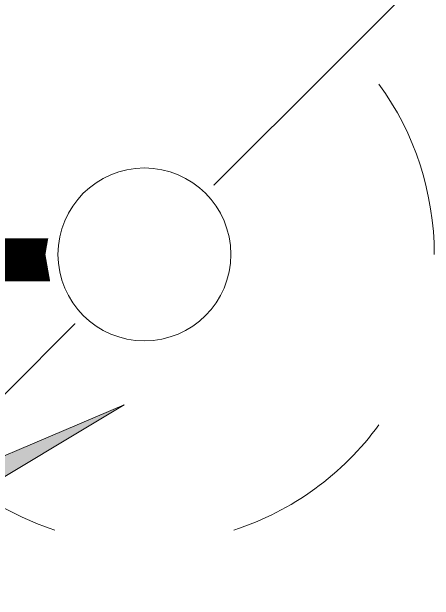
# Model space of a CAD drawing. Header units: millimetres. Extents: x -107267 to 109426, y -98906 to 83910.
# Drawn here: x 59101 to 59839, y 2146 to 3174 of the extents above; entities that cross this region are included whole.
import ezdxf
from ezdxf.enums import TextEntityAlignment as Align

# ---------------------------------------------------------------- set-up
doc = ezdxf.new("R2010")
doc.units = ezdxf.units.MM
doc.linetypes.add('ACAD_ISO12W100', pattern=[21, 12, -3, 0, -3, 0, -3])
doc.layers.add('00_m3g_spda.capt_novo', color=5, linetype='Continuous', lineweight=9)
doc.layers.add('00_m3g_spda_ater_cabo50', color=1, linetype='Continuous', lineweight=9)

# ---------------------------------------------------------------- blocks, each defined once
blk = doc.blocks.new('*U279')
at = {"lineweight": 9}
h = blk.add_hatch(color=256, dxfattribs=at)
h.dxf.hatch_style = 1
h.paths.add_polyline_path([(-4.8343, -4.8335), (-2.0945, -0.2869), (-3.4426, -3.4439), (-0.2836, -2.1005)])
for p, q in [((0, 0), (3.7964, 3.7916)), ((-3.4426, -3.4439), (-0.8537, -0.856))]:
    blk.add_line(p, q, dxfattribs=at)
blk.add_lwpolyline([(-4.8343, -4.8335), (-2.0945, -0.2869), (-3.4426, -3.4439), (-0.2836, -2.1005)], close=True, dxfattribs=at)
for start, end in [(72, 108), (144, 180), (0, 36), (214.95342, 252), (288, 324)]:
    blk.add_arc((0, 0), 4.0508, start, end, dxfattribs=at)
at = {"layer": '00_m3g_spda_ater_cabo50', "linetype": 'ACAD_ISO12W100', "ltscale": 75, "const_width": 0.375}
blk.add_lwpolyline([(0, 0), (-0.5968, 0)], dxfattribs=at)
blk.add_attdef('METROS', text='', height=1.7).set_placement((-4.913, 3.8449), align=Align.BOTTOM_LEFT)
at = {"color": 255, "lineweight": 0}
blk.add_wipeout([(0.2402, -1.362), (0.6915, -1.1978), (1.0595, -0.889), (1.2997, -0.473), (1.3831, 0), (1.2997, 0.473), (1.0595, 0.889), (0.6915, 1.1978), (0.2402, 1.362), (-0.2402, 1.362), (-0.6915, 1.1978), (-1.0595, 0.889), (-1.2997, 0.473), (-1.3831, 0), (-1.2997, -0.473), (-1.0595, -0.889), (-0.6915, -1.1978), (-0.2402, -1.362)], dxfattribs=at)
at = {"lineweight": 9}
blk.add_circle((0, 0), 1.2082, dxfattribs=at)

msp = doc.modelspace()

# ---------------------------------------------------------------- linework, layer by layer
at = {"layer": '00_m3g_spda_ater_cabo50', "linetype": 'ACAD_ISO12W100', "lineweight": -2, "const_width": 75}
msp.add_lwpolyline([(59333.2, 2740.4), (57261.7, 2740.3)], dxfattribs=at)

# ---------------------------------------------------------------- next in the draw order: block references
at = {"layer": '00_m3g_spda.capt_novo', "xscale": 125, "yscale": 125, "zscale": 125}
msp.add_blockref('*U279', (59333.1, 2750), dxfattribs=at)

doc.saveas('drawing.dxf')
